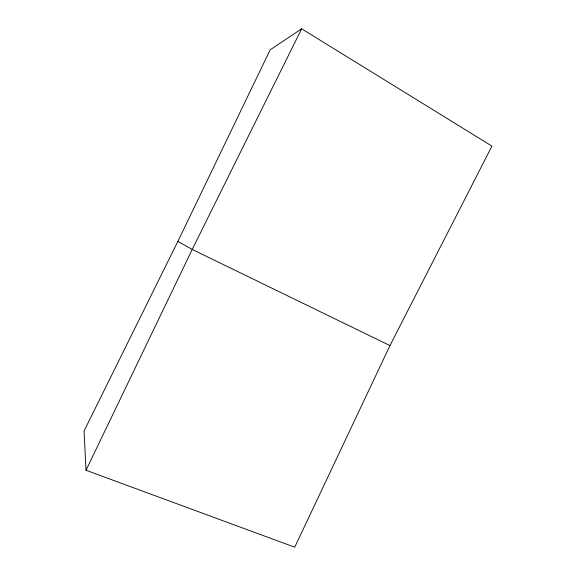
<?xml version="1.0" encoding="UTF-8"?>
<svg xmlns="http://www.w3.org/2000/svg" width="576" height="576" viewBox="0 0 576 576"><rect width="100%" height="100%" fill="white"/><g stroke="black" fill="none" stroke-linecap="round" stroke-linejoin="round"><path stroke-width="0.86" d="M389.959 345.578L294.725 547.2L86.004 470.254L84.067 430.978L177.854 241.43L270.137 49.846L301.644 28.8L491.933 146.11L389.959 345.578L192.218 249.437L177.854 241.43M86.004 470.254L192.218 249.437L301.644 28.8"/></g></svg>
